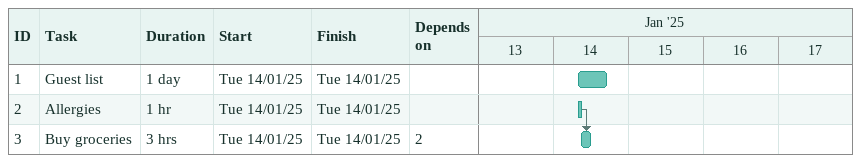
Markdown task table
| ID | Task | Duration | Start | Finish | Predecessors |
|---|---|---|---|---|---|
| 1 | Guest list | 1d | 2025-01-14 | 2025-01-14 |  |
| 2 | Allergies | 1h | 2025-01-14 | 2025-01-14 |  |
| 3 | Buy groceries | 3h | 2025-01-14 | 2025-01-14 | 2 |
